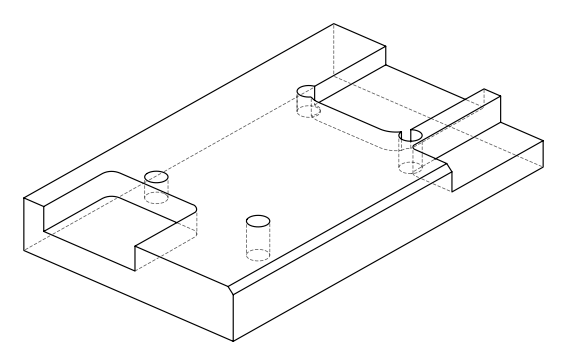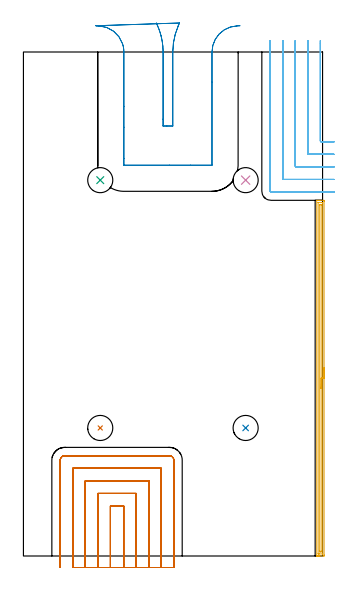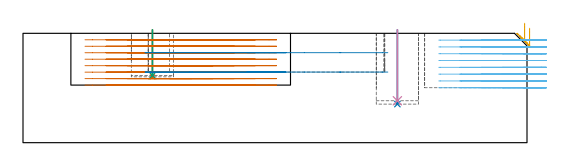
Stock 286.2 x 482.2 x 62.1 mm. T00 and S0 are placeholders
(PLAN: 8 operations, 3 tool changes, 52.3 min)
(1 INDEXABLE_INSERT_DRILL_BLIND_HOLE_FROM_SOLID | STEP1POCKET | UGT0302_003 | 0.11 min | 11156 mm3)
(2 INDEXABLE_INSERT_DRILL_BLIND_HOLE_FROM_SOLID_1 | STEP1POCKET_1 | UGT0302_003 | 0.17 min | 18159 mm3)
(3 INDEXABLE_INSERT_DRILL_BLIND_HOLE_FROM_SOLID_2 | STEP1POCKET_2 | UGT0302_003 | 0.11 min | 10796 mm3)
(4 INDEXABLE_INSERT_DRILL_BLIND_HOLE_FROM_SOLID_3 | STEP1POCKET_3 | UGT0302_003 | 0.16 min | 17299 mm3)
(5 AREA_MILL | FG_CHAMFER_SURFACE | UGT0205_001 | 8.36 min | 8692 mm3)
(6 MILL_CORNER_NOTCH_RECTANGULAR | CORNER_NOTCH_RECTANGULAR | UGT0201_008 | Follow Part, ap 4, ae 75% | 13.81 min | 254144 mm3)
(7 MILL_SLOT | SLOT_PARTIAL_RECTANGULAR | UGT0201_008 | Follow Part, ap 4, ae 75% | 26.36 min | 379108 mm3)
(8 MILL_RECTANGULAR_SLOT | SLOT_RECTANGULAR | UGT0201_020 | Follow Part, ap 12.5, ae 75% | 3.27 min | 384066 mm3)
(TOOL UGT0302_003 | Indexable Insert Drill 24mm | D24 PA180 FL50 Z2)
(TOOL UGT0205_001 | Chamfer Mill 20 x 3 x 45 deg. | D20 FL50 Z2)
(TOOL UGT0201_008 | End Mill 16 mm | D16 FL32 Z4)
(TOOL UGT0201_020 | End mill 50 mm | D50 FL50 Z4)
(OP 1 INDEXABLE_INSERT_DRILL_BLIND_HOLE_FROM_SOLID)
G17 G21 G94 G90
T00 M6
G54
G17 G0 G90 X73.5 Y122.5 S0 M3
G43 Z72.1 H0
G94 G81 G98 Z37.4 F250. R64.1
G80
M5
M2
(OP 2 INDEXABLE_INSERT_DRILL_BLIND_HOLE_FROM_SOLID_1)
G17 G21 G94 G90
T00 M6
G54
G17 G0 G90 X212.6 Y122.5 S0 M3
G43 Z72.1 H0
G94 G81 G98 Z21.9 F250. R64.1
G80
M5
M2
(OP 3 INDEXABLE_INSERT_DRILL_BLIND_HOLE_FROM_SOLID_2)
G17 G21 G94 G90
T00 M6
G54
G17 G0 G90 X73.5 Y359.6 S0 M3
G43 Z72.1 H0
G94 G81 G98 Z38.2 F250. R64.1
G80
M5
M2
(OP 4 INDEXABLE_INSERT_DRILL_BLIND_HOLE_FROM_SOLID_3)
G17 G21 G94 G90
T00 M6
G54
G17 G0 G90 X212.6 Y359.6 S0 M3
G43 Z72.1 H0
G94 G81 G98 Z23.8 F250. R64.1
G80
M5
M2
(OP 5 AREA_MILL)
G17 G21 G94 G90
T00 M6
G54
G17 G0 G90 X287.7 Y180.15 S1061 M3
G43 Z72.1 H0
Z65.
G94 G1 Y180.112 Z64.128 F250.
Y179.998 Z63.263
Y179.809 Z62.412
Y179.547 Z61.58
Y179.213 Z60.774
Y178.81 Z60.
Y178.341 Z59.264
Y177.81 Z58.572
Y177.221 Z57.929
Y176.578 Z57.34
Y175.886 Z56.808
Y175.15 Z56.34
Y174.376 Z55.937
Y173.57 Z55.603
Y172.738 Z55.341
Y171.886 Z55.152
Y171.022 Z55.038
Y170.15 Z55.
Y1.029
X287.699 Y0.604 Z55.001
X287.695 Y0.142 Z55.003
X287.691 Y0.009 Z55.005
X287.238 Y0. Z55.459
X283.709 Z58.985
X283.139 Z59.558
X282.827 Z59.869
X282.256 Z60.44
X281.944 Z60.75
X281.335 Z61.364
X280.927 Z61.772
X280.607 Y0.007 Z62.084
X280.602 Y0.008 Z62.088
X280.6 Y0.158 Z62.1
Y340.142
X280.602 Y340.292 Z62.088
X280.607 Y340.293 Z62.084
X280.926 Y340.3 Z61.773
X281.32 Z61.379
X281.944 Z60.75
X283.139 Z59.558
X283.709 Z58.985
X286.953 Z55.744
X287.238 Y340.297 Z55.459
X287.691 Y340.291 Z55.005
X287.695 Y340.158 Z55.003
X287.699 Y339.696 Z55.001
X287.7 Y339.228 Z55.
Y170.15
X286.286 Z56.414
X286.285 Y2.183 Z56.415
X286.284 Y2.081 Z56.416
X286.281 Y2.03 Z56.419
X286.28 Y2.013 Z56.42
X286.241 Y2.01 Z56.459
X285.856 Y2.002 Z56.844
X283.211 Y2. Z59.489
X282.827 Y2.001 Z59.873
X282.326 Y2.003 Z60.374
X282.117 Y2.01 Z60.583
X282.021 Y2.018 Z60.679
X282.015 Y2.317 Z60.685
Y2.389
Y338.117
X282.016 Y338.219 Z60.684
X282.019 Y338.27 Z60.681
X282.02 Y338.287 Z60.68
X282.059 Y338.29 Z60.641
X282.444 Y338.298 Z60.256
X285.089 Y338.3 Z57.611
X285.473 Y338.299 Z57.227
X285.974 Y338.297 Z56.726
X286.183 Y338.29 Z56.517
X286.279 Y338.282 Z56.421
X286.285 Y337.983 Z56.415
Y337.911
X286.286 Y170.15 Z56.414
X284.872 Z57.828
X284.871 Y4.782 Z57.829
X284.867 Y4.173 Z57.833
X284.865 Y4.033 Z57.835
X284.86 Y4.01 Z57.84
X284.819 Y4.005 Z57.881
X284.762 Y4.001 Z57.938
X284.591 Y4. Z58.109
X283.88 Z58.82
X283.709 Y4.002 Z58.991
X283.538 Y4.007 Z59.162
X283.435 Y4.013 Z59.265
X283.432 Y4.079 Z59.268
X283.43 Y4.173 Z59.27
X283.429 Y4.457 Z59.271
X283.428 Y5.066 Z59.272
X283.429 Y335.517 Z59.271
X283.433 Y336.127 Z59.267
X283.435 Y336.267 Z59.265
X283.44 Y336.29 Z59.26
X283.481 Y336.295 Z59.219
X283.538 Y336.299 Z59.162
X283.709 Y336.3 Z58.991
X284.42 Z58.28
X284.591 Y336.298 Z58.109
X284.762 Y336.292 Z57.938
X284.865 Y336.287 Z57.835
X284.868 Y336.221 Z57.832
X284.87 Y336.127 Z57.83
X284.871 Y335.843 Z57.829
X284.872 Y335.234 Z57.828
Y170.15
Y169.278 Z57.866
Y168.413 Z57.98
Y167.562 Z58.169
Y166.73 Z58.432
Y165.924 Z58.765
Y165.15 Z59.168
Y164.414 Z59.637
Y163.722 Z60.168
Y163.079 Z60.757
Y162.49 Z61.401
Y161.958 Z62.093
Y161.49 Z62.828
Y161.087 Z63.602
Y160.753 Z64.408
Y160.491 Z65.24
Y160.302 Z66.092
Y160.188 Z66.957
Y160.15 Z67.828
G0 Z72.1
M5
M2
(OP 6 MILL_CORNER_NOTCH_RECTANGULAR)
G17 G21 G94 G90
T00 M6
G54
G17 G0 G90 X284.1 Y493.2 S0 M3
G43 Z72.1 H0
Z58.237
G94 G1 Y490.2 F250.
Y397.094 F500.
G3 X284.894 Y396.3 R0.8
G1 X294.2
X297.2 F250.
G0 Z72.1
X272.1 Y493.2
Z58.237
G1 Y490.2
Y385.095 F500.
G3 X272.895 Y384.3 R0.8
G1 X294.2
X297.2 F250.
G0 Z72.1
X260.1 Y493.2
Z58.237
G1 Y490.2
Y373.095 F500.
G3 X260.895 Y372.3 R0.8
G1 X294.2
X297.2 F250.
G0 Z72.1
X248.1 Y493.2
Z58.237
G1 Y490.2
Y361.095 F500.
G3 X248.895 Y360.3 R0.8
G1 X294.2
X297.2 F250.
G0 Z72.1
X236.1 Y493.2
Z58.237
G1 Y490.2
Y349.095 F500.
G3 X236.895 Y348.3 R0.8
G1 X294.2
X297.2 F250.
G0 Z72.1
X284.1 Y493.2
Z54.375
G1 Y490.2
Y397.094 F500.
G3 X284.894 Y396.3 R0.8
G1 X294.2
X297.2 F250.
G0 Z72.1
X272.1 Y493.2
Z54.375
G1 Y490.2
Y385.095 F500.
G3 X272.895 Y384.3 R0.8
G1 X294.2
X297.2 F250.
G0 Z72.1
X260.1 Y493.2
Z54.375
G1 Y490.2
Y373.095 F500.
G3 X260.895 Y372.3 R0.8
G1 X294.2
X297.2 F250.
G0 Z72.1
X248.1 Y493.2
Z54.375
G1 Y490.2
Y361.095 F500.
G3 X248.895 Y360.3 R0.8
G1 X294.2
X297.2 F250.
G0 Z72.1
X236.1 Y493.2
Z54.375
G1 Y490.2
Y349.095 F500.
G3 X236.895 Y348.3 R0.8
G1 X294.2
X297.2 F250.
G0 Z72.1
X284.1 Y493.2
Z50.512
G1 Y490.2
Y397.094 F500.
G3 X284.894 Y396.3 R0.8
G1 X294.2
X297.2 F250.
G0 Z72.1
X272.1 Y493.2
Z50.512
G1 Y490.2
Y385.095 F500.
G3 X272.895 Y384.3 R0.8
G1 X294.2
X297.2 F250.
G0 Z72.1
X260.1 Y493.2
Z50.512
G1 Y490.2
Y373.095 F500.
G3 X260.895 Y372.3 R0.8
G1 X294.2
X297.2 F250.
G0 Z72.1
X248.1 Y493.2
Z50.512
G1 Y490.2
Y361.095 F500.
G3 X248.895 Y360.3 R0.8
G1 X294.2
X297.2 F250.
G0 Z72.1
X236.1 Y493.2
Z50.512
G1 Y490.2
Y349.095 F500.
G3 X236.895 Y348.3 R0.8
G1 X294.2
X297.2 F250.
G0 Z72.1
X284.1 Y493.2
Z46.65
G1 Y490.2
Y397.094 F500.
G3 X284.894 Y396.3 R0.8
G1 X294.2
X297.2 F250.
G0 Z72.1
X272.1 Y493.2
Z46.65
G1 Y490.2
Y385.095 F500.
G3 X272.895 Y384.3 R0.8
G1 X294.2
X297.2 F250.
G0 Z72.1
X260.1 Y493.2
Z46.65
G1 Y490.2
Y373.095 F500.
G3 X260.895 Y372.3 R0.8
G1 X294.2
X297.2 F250.
G0 Z72.1
X248.1 Y493.2
Z46.65
G1 Y490.2
Y361.095 F500.
G3 X248.895 Y360.3 R0.8
G1 X294.2
X297.2 F250.
G0 Z72.1
X236.1 Y493.2
Z46.65
G1 Y490.2
Y349.095 F500.
G3 X236.895 Y348.3 R0.8
G1 X294.2
X297.2 F250.
G0 Z72.1
X284.1 Y493.2
Z42.787
G1 Y490.2
Y397.094 F500.
G3 X284.894 Y396.3 R0.8
G1 X294.2
X297.2 F250.
G0 Z72.1
X272.1 Y493.2
Z42.787
G1 Y490.2
Y385.095 F500.
G3 X272.895 Y384.3 R0.8
G1 X294.2
X297.2 F250.
G0 Z72.1
X260.1 Y493.2
Z42.787
G1 Y490.2
Y373.095 F500.
G3 X260.895 Y372.3 R0.8
G1 X294.2
X297.2 F250.
G0 Z72.1
X248.1 Y493.2
Z42.787
G1 Y490.2
Y361.095 F500.
G3 X248.895 Y360.3 R0.8
G1 X294.2
X297.2 F250.
G0 Z72.1
X236.1 Y493.2
Z42.787
G1 Y490.2
Y349.095 F500.
G3 X236.895 Y348.3 R0.8
G1 X294.2
X297.2 F250.
G0 Z72.1
X284.1 Y493.2
Z38.925
G1 Y490.2
Y397.094 F500.
G3 X284.894 Y396.3 R0.8
G1 X294.2
X297.2 F250.
G0 Z72.1
X272.1 Y493.2
Z38.925
G1 Y490.2
Y385.095 F500.
G3 X272.895 Y384.3 R0.8
G1 X294.2
X297.2 F250.
G0 Z72.1
X260.1 Y493.2
Z38.925
G1 Y490.2
Y373.095 F500.
G3 X260.895 Y372.3 R0.8
G1 X294.2
X297.2 F250.
G0 Z72.1
X248.1 Y493.2
Z38.925
G1 Y490.2
Y361.095 F500.
G3 X248.895 Y360.3 R0.8
G1 X294.2
X297.2 F250.
G0 Z72.1
X236.1 Y493.2
Z38.925
G1 Y490.2
Y349.095 F500.
G3 X236.895 Y348.3 R0.8
G1 X294.2
X297.2 F250.
G0 Z72.1
X284.1 Y493.2
Z35.062
G1 Y490.2
Y397.094 F500.
G3 X284.894 Y396.3 R0.8
G1 X294.2
X297.2 F250.
G0 Z72.1
X272.1 Y493.2
Z35.062
G1 Y490.2
Y385.095 F500.
G3 X272.895 Y384.3 R0.8
G1 X294.2
X297.2 F250.
G0 Z72.1
X260.1 Y493.2
Z35.062
G1 Y490.2
Y373.095 F500.
G3 X260.895 Y372.3 R0.8
G1 X294.2
X297.2 F250.
G0 Z72.1
X248.1 Y493.2
Z35.062
G1 Y490.2
Y361.095 F500.
G3 X248.895 Y360.3 R0.8
G1 X294.2
X297.2 F250.
G0 Z72.1
X236.1 Y493.2
Z35.062
G1 Y490.2
Y349.095 F500.
G3 X236.895 Y348.3 R0.8
G1 X294.2
X297.2 F250.
G0 Z72.1
X284.1 Y493.2
Z31.2
G1 Y490.2
Y397.094 F500.
G3 X284.894 Y396.3 R0.8
G1 X294.2
X297.2 F250.
G0 Z72.1
X272.1 Y493.2
Z31.2
G1 Y490.2
Y385.095 F500.
G3 X272.895 Y384.3 R0.8
G1 X294.2
X297.2 F250.
G0 Z72.1
X260.1 Y493.2
Z31.2
G1 Y490.2
Y373.095 F500.
G3 X260.895 Y372.3 R0.8
G1 X294.2
X297.2 F250.
G0 Z72.1
X248.1 Y493.2
Z31.2
G1 Y490.2
Y361.095 F500.
G3 X248.895 Y360.3 R0.8
G1 X294.2
X297.2 F250.
G0 Z72.1
X236.1 Y493.2
Z31.2
G1 Y490.2
Y349.095 F500.
G3 X236.895 Y348.3 R0.8
G1 X294.2
X297.2 F250.
G0 Z72.1
M5
M2
(OP 7 MILL_SLOT)
G17 G21 G94 G90
T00 M6
G54
G17 G0 G90 X95.9 Y-11. S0 M3
G43 Z72.1 H0
Z58.425
G94 G1 Y-8. F250.
Y47.9 F500.
X83.2
Y-8.
Y-11. F250.
X107.9
Y-8.
Y59.9 F500.
X71.2
Y-8.
Y-11. F250.
X119.9
Y-8.
Y71.9 F500.
X59.2
Y-8.
Y-11. F250.
X131.9
Y-8.
Y83.9 F500.
X47.2
Y-8.
Y-11. F250.
X143.9
Y-8.
Y91.7 F500.
G3 X139.7 Y95.9 R4.2
G1 X39.4
G3 X35.2 Y91.7 R4.2
G1 Y-8.
Y-11. F250.
G0 X95.9 Z54.75
G1 Y-8.
Y47.9 F500.
X83.2
Y-8.
Y-11. F250.
X107.9
Y-8.
Y59.9 F500.
X71.2
Y-8.
Y-11. F250.
X119.9
Y-8.
Y71.9 F500.
X59.2
Y-8.
Y-11. F250.
X131.9
Y-8.
Y83.9 F500.
X47.2
Y-8.
Y-11. F250.
X143.9
Y-8.
Y91.7 F500.
G3 X139.7 Y95.9 R4.2
G1 X39.4
G3 X35.2 Y91.7 R4.2
G1 Y-8.
Y-11. F250.
G0 X95.9 Z51.075
G1 Y-8.
Y47.9 F500.
X83.2
Y-8.
Y-11. F250.
X107.9
Y-8.
Y59.9 F500.
X71.2
Y-8.
Y-11. F250.
X119.9
Y-8.
Y71.9 F500.
X59.2
Y-8.
Y-11. F250.
X131.9
Y-8.
Y83.9 F500.
X47.2
Y-8.
Y-11. F250.
X143.9
Y-8.
Y91.7 F500.
G3 X139.7 Y95.9 R4.2
G1 X39.4
G3 X35.2 Y91.7 R4.2
G1 Y-8.
Y-11. F250.
G0 X95.9 Z47.4
G1 Y-8.
Y47.9 F500.
X83.2
Y-8.
Y-11. F250.
X107.9
Y-8.
Y59.9 F500.
X71.2
Y-8.
Y-11. F250.
X119.9
Y-8.
Y71.9 F500.
X59.2
Y-8.
Y-11. F250.
X131.9
Y-8.
Y83.9 F500.
X47.2
Y-8.
Y-11. F250.
X143.9
Y-8.
Y91.7 F500.
G3 X139.7 Y95.9 R4.2
G1 X39.4
G3 X35.2 Y91.7 R4.2
G1 Y-8.
Y-11. F250.
G0 X95.9 Z43.725
G1 Y-8.
Y47.9 F500.
X83.2
Y-8.
Y-11. F250.
X107.9
Y-8.
Y59.9 F500.
X71.2
Y-8.
Y-11. F250.
X119.9
Y-8.
Y71.9 F500.
X59.2
Y-8.
Y-11. F250.
X131.9
Y-8.
Y83.9 F500.
X47.2
Y-8.
Y-11. F250.
X143.9
Y-8.
Y91.7 F500.
G3 X139.7 Y95.9 R4.2
G1 X39.4
G3 X35.2 Y91.7 R4.2
G1 Y-8.
Y-11. F250.
G0 X95.9 Z40.05
G1 Y-8.
Y47.9 F500.
X83.2
Y-8.
Y-11. F250.
X107.9
Y-8.
Y59.9 F500.
X71.2
Y-8.
Y-11. F250.
X119.9
Y-8.
Y71.9 F500.
X59.2
Y-8.
Y-11. F250.
X131.9
Y-8.
Y83.9 F500.
X47.2
Y-8.
Y-11. F250.
X143.9
Y-8.
Y91.7 F500.
G3 X139.7 Y95.9 R4.2
G1 X39.4
G3 X35.2 Y91.7 R4.2
G1 Y-8.
Y-11. F250.
G0 X95.9 Z36.375
G1 Y-8.
Y47.9 F500.
X83.2
Y-8.
Y-11. F250.
X107.9
Y-8.
Y59.9 F500.
X71.2
Y-8.
Y-11. F250.
X119.9
Y-8.
Y71.9 F500.
X59.2
Y-8.
Y-11. F250.
X131.9
Y-8.
Y83.9 F500.
X47.2
Y-8.
Y-11. F250.
X143.9
Y-8.
Y91.7 F500.
G3 X139.7 Y95.9 R4.2
G1 X39.4
G3 X35.2 Y91.7 R4.2
G1 Y-8.
Y-11. F250.
G0 X95.9 Z32.7
G1 Y-8.
Y47.9 F500.
X83.2
Y-8.
Y-11. F250.
X107.9
Y-8.
Y59.9 F500.
X71.2
Y-8.
Y-11. F250.
X119.9
Y-8.
Y71.9 F500.
X59.2
Y-8.
Y-11. F250.
X131.9
Y-8.
Y83.9 F500.
X47.2
Y-8.
Y-11. F250.
X143.9
Y-8.
Y91.7 F500.
G3 X139.7 Y95.9 R4.2
G1 X39.4
G3 X35.2 Y91.7 R4.2
G1 Y-8.
Y-11. F250.
G0 Z72.1
M5
M2
(OP 8 MILL_RECTANGULAR_SLOT)
G17 G21 G94 G90
T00 M6
G54
G17 G0 G90 X127.182 Y509.95 S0 M3
G43 Z72.1 H0
Z51.1
G94 G1 X128.382 Y507.2 F250.
G2 X131.634 Y497.755 R62.5 F500.
X133.338 Y487.912 R62.5 F348.
X133.6 Y482.2 R62.5 F310.
G1 Y417.92
Y411.4 F342.
X137.08
X142.9 F500.
Y482.2
G2 X148.118 Y507.2 R62.5
G1 X149.318 Y509.95 F250.
X69.328 Y507.317 F500.
X72.325 Y507.17 F250.
G2 X94.817 Y490.107 R25. F500.
X96.1 Y482.2 R25. F441.
G1 Y430.245
Y410.245 F389.
Y380.245 F332.
Y373.9 F421.
X139.755
X159.755 F339.
X179.755 F304.
X180.4 F403.
Y453.255
Y482.2 F500.
G2 X204.175 Y507.17 R25.
G1 X207.172 Y507.317 F250.
G0 X127.182 Y509.95 Z40.1
G1 X128.382 Y507.2
G2 X131.634 Y497.755 R62.5 F500.
X133.338 Y487.912 R62.5 F348.
X133.6 Y482.2 R62.5 F310.
G1 Y417.92
Y411.4 F342.
X137.08
X142.9 F500.
Y482.2
G2 X148.118 Y507.2 R62.5
G1 X149.318 Y509.95 F250.
X69.328 Y507.317 F500.
X72.325 Y507.17 F250.
G2 X94.817 Y490.107 R25. F500.
X96.1 Y482.2 R25. F441.
G1 Y430.245
Y410.245 F389.
Y380.245 F332.
Y373.9 F421.
X139.755
X159.755 F339.
X179.755 F304.
X180.4 F403.
Y453.255
Y482.2 F500.
G2 X204.175 Y507.17 R25.
G1 X207.172 Y507.317 F250.
G0 Z72.1
M5
M2
